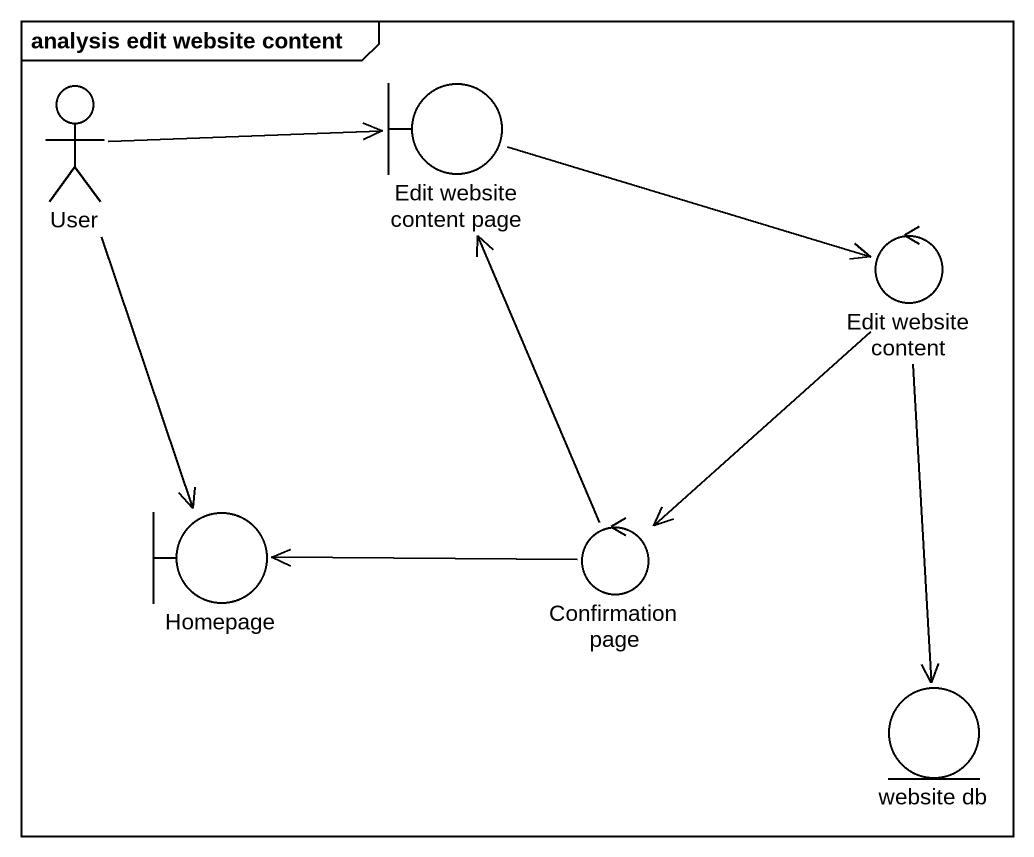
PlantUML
@startuml
mainframe analysis edit website content
actor User
boundary "Edit website content page" as Edit_website_content_page
control "Edit website content" as Edit_website_content
boundary Homepage
control "Confirmation page" as Confirmation_page
entity "website db" as website_db
User -right-> Edit_website_content_page
User --> Homepage
Edit_website_content_page -right-> Edit_website_content
Edit_website_content --> Confirmation_page
Edit_website_content --> website_db
Confirmation_page -up-> Edit_website_content_page
Confirmation_page -left-> Homepage
@enduml
